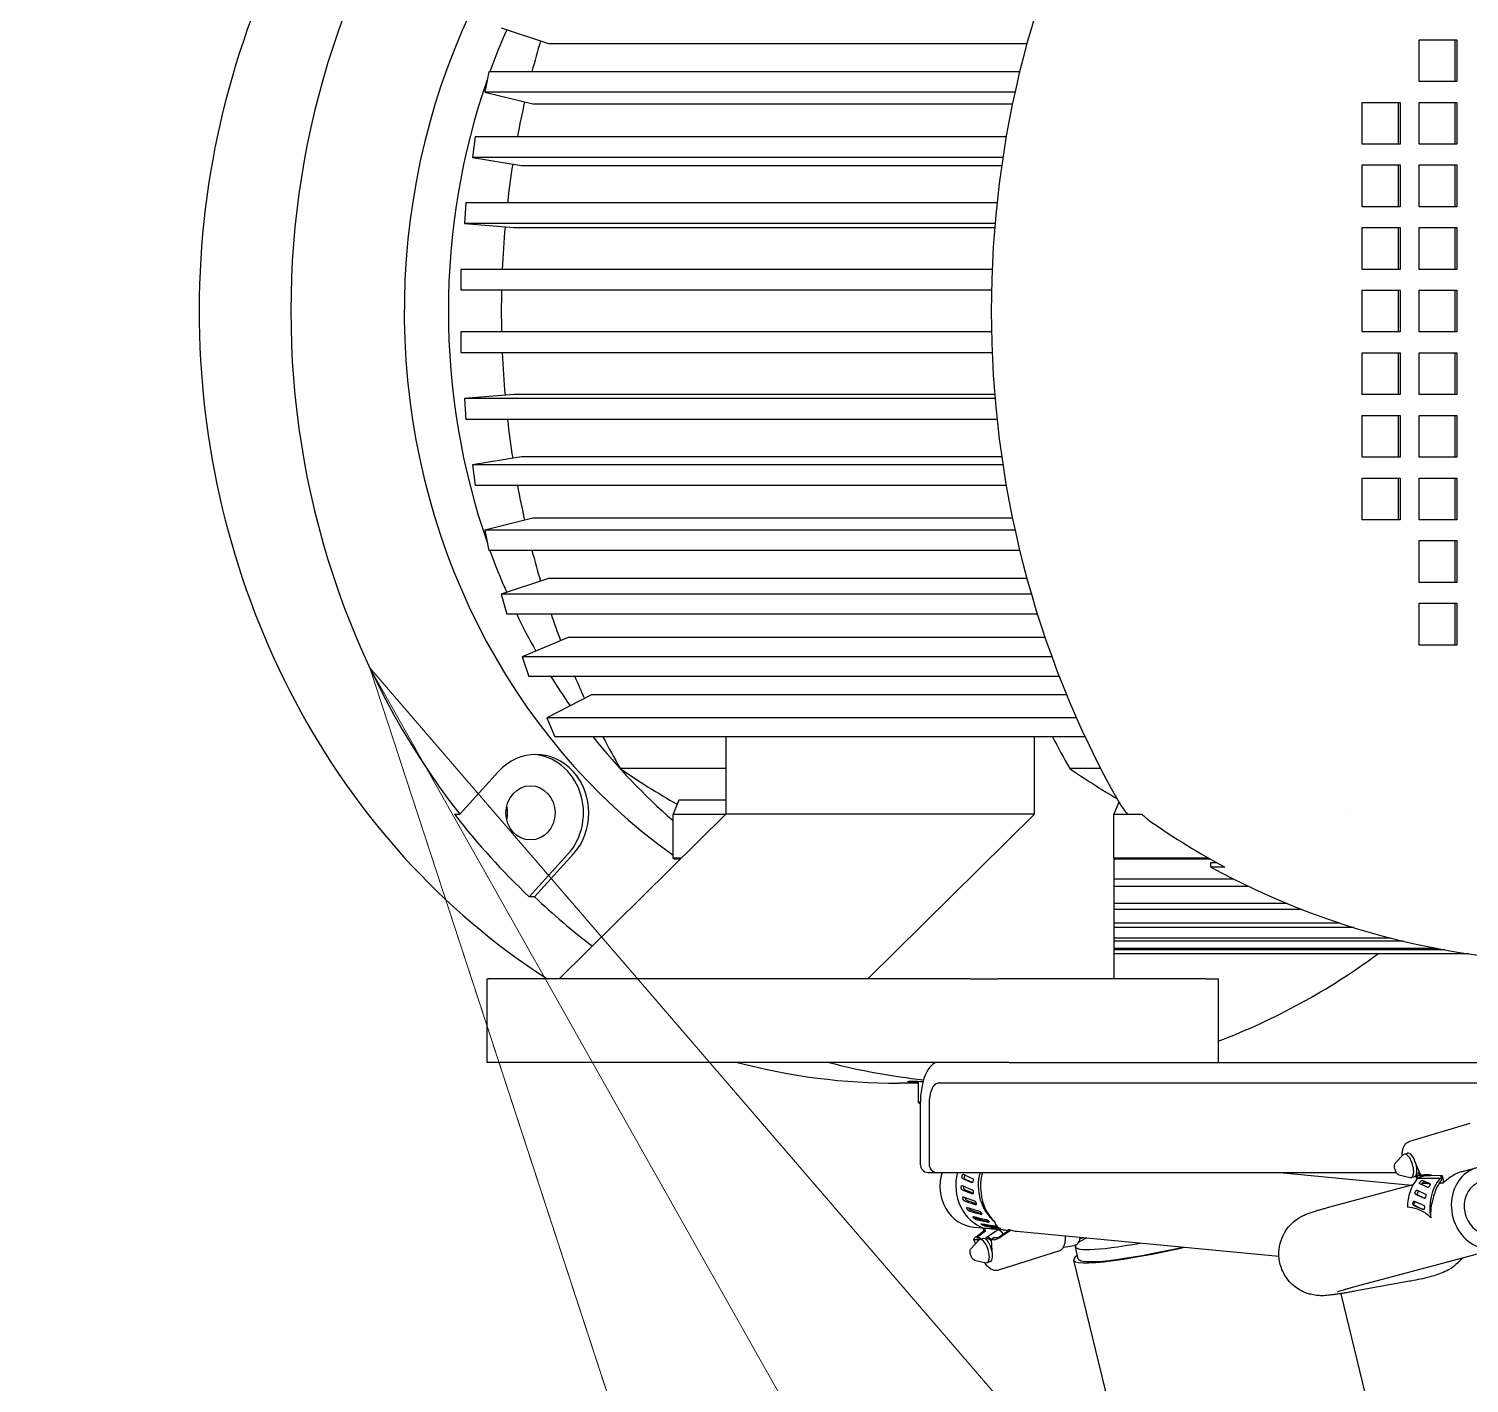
# Model space of a CAD drawing. Header units: millimetres. Extents: x -4172 to 126100, y -2 to 142133.
# Drawn here: x 100052.9 to 100398.2, y 43460.7 to 43785.2 of the extents above; entities that cross this region are included whole.
import ezdxf

# ---------------------------------------------------------------- set-up
doc = ezdxf.new("R2010")
doc.units = ezdxf.units.MM
doc.header["$LTSCALE"] = 100
doc.layers.add('Symbol', color=7, linetype='Continuous', lineweight=18)
doc.layers.add('Visible', color=7, linetype='Continuous', lineweight=25)

# ---------------------------------------------------------------- blocks, each defined once
blk = doc.blocks.new('Balloon25')
at = {"layer": 'Symbol'}
for p, q in [((1002.5753, 434.1438), (1001.3469, 436.3212)), ((1003.0108, 434.3895), (1001.3469, 436.3212)), ((1001.3469, 436.3212), (1002.1398, 433.8982))]:
    blk.add_line(p, q, dxfattribs=at)
at = {"layer": 'Symbol', "flags": 128}
blk.add_lwpolyline([(1003.0108, 434.3895), (1001.3469, 436.3212), (1002.1398, 433.8982), (1003.0108, 434.3895)], dxfattribs=at)
at = {"layer": 'Symbol'}
blk.add_solid([(1003.0108, 434.3895), (1001.3469, 436.3212), (1002.1398, 433.8982), (1003.0108, 434.3895)], dxfattribs=at)

msp = doc.modelspace()

# ---------------------------------------------------------------- linework, layer by layer
at = {"layer": 'Visible'}
for p, q in [((100166.17, 43785.41), (100177.51, 43781.67)), ((100177.51, 43781.67), (100292.16, 43781.67)), ((100386.13, 43772.58), (100386.13, 43782.58)), ((100386.13, 43782.58), (100395.2, 43782.58)), ((100394.77, 43772.58), (100394.77, 43782.58)), ((100395.2, 43782.58), (100395.2, 43772.58)), ((100163.18, 43774.92), (100162.2, 43770.04)), ((100290.42, 43774.92), (100163.18, 43774.92)), ((100395.2, 43772.58), (100386.13, 43772.58)), ((100289.29, 43770.04), (100162.2, 43770.04)), ((100162.2, 43770.04), (100173.76, 43767.21)), ((100173.76, 43767.21), (100288.68, 43767.21)), ((100372.54, 43757.58), (100372.54, 43767.58)), ((100372.54, 43767.58), (100381.6, 43767.58)), ((100381.18, 43757.58), (100381.18, 43767.58)), ((100381.6, 43767.58), (100381.6, 43757.58)), ((100386.13, 43767.58), (100395.2, 43767.58)), ((100386.13, 43757.58), (100386.13, 43767.58)), ((100394.77, 43757.58), (100394.77, 43767.58)), ((100395.2, 43767.58), (100395.2, 43757.58)), ((100159.92, 43759.33), (100159.26, 43754.39)), ((100287.18, 43759.33), (100159.92, 43759.33)), ((100381.6, 43757.58), (100372.54, 43757.58)), ((100395.2, 43757.58), (100386.13, 43757.58)), ((100286.37, 43754.39), (100159.26, 43754.39)), ((100159.26, 43754.39), (100170.97, 43752.49)), ((100170.97, 43752.49), (100286.09, 43752.49)), ((100372.54, 43742.58), (100372.54, 43752.58)), ((100372.54, 43752.58), (100381.6, 43752.58)), ((100381.18, 43742.58), (100381.18, 43752.58)), ((100381.6, 43752.58), (100381.6, 43742.58)), ((100386.13, 43752.58), (100395.2, 43752.58)), ((100386.13, 43742.58), (100386.13, 43752.58)), ((100394.77, 43742.58), (100394.77, 43752.58)), ((100395.2, 43752.58), (100395.2, 43742.58)), ((100157.69, 43743.52), (100157.36, 43738.54)), ((100284.97, 43743.52), (100157.69, 43743.52)), ((100381.6, 43742.58), (100372.54, 43742.58)), ((100395.2, 43742.58), (100386.13, 43742.58)), ((100284.49, 43738.54), (100157.36, 43738.54)), ((100157.36, 43738.54), (100169.16, 43737.59)), ((100169.16, 43737.59), (100284.41, 43737.59)), ((100372.54, 43727.58), (100372.54, 43737.58)), ((100372.54, 43737.58), (100381.6, 43737.58)), ((100381.18, 43727.58), (100381.18, 43737.58)), ((100381.6, 43737.58), (100381.6, 43727.58)), ((100386.13, 43737.58), (100395.2, 43737.58)), ((100386.13, 43727.58), (100386.13, 43737.58)), ((100394.77, 43727.58), (100394.77, 43737.58)), ((100395.2, 43737.58), (100395.2, 43727.58)), ((100156.5, 43727.58), (100156.5, 43722.58)), ((100283.79, 43727.58), (100156.5, 43727.58)), ((100381.6, 43727.58), (100372.54, 43727.58)), ((100395.2, 43727.58), (100386.13, 43727.58)), ((100283.64, 43722.58), (100156.5, 43722.58)), ((100372.54, 43712.58), (100372.54, 43722.58)), ((100372.54, 43722.58), (100381.6, 43722.58)), ((100381.18, 43712.58), (100381.18, 43722.58)), ((100381.6, 43722.58), (100381.6, 43712.58)), ((100386.13, 43722.58), (100395.2, 43722.58)), ((100386.13, 43712.58), (100386.13, 43722.58)), ((100394.77, 43712.58), (100394.77, 43722.58)), ((100395.2, 43722.58), (100395.2, 43712.58)), ((100283.64, 43712.58), (100156.5, 43712.58)), ((100156.5, 43712.58), (100156.5, 43707.58)), ((100381.6, 43712.58), (100372.54, 43712.58)), ((100395.2, 43712.58), (100386.13, 43712.58)), ((100283.79, 43707.58), (100156.5, 43707.58)), ((100372.54, 43697.58), (100372.54, 43707.58)), ((100372.54, 43707.58), (100381.6, 43707.58)), ((100381.18, 43697.58), (100381.18, 43707.58)), ((100381.6, 43707.58), (100381.6, 43697.58)), ((100386.13, 43707.58), (100395.2, 43707.58)), ((100386.13, 43697.58), (100386.13, 43707.58)), ((100394.77, 43697.58), (100394.77, 43707.58)), ((100395.2, 43707.58), (100395.2, 43697.58)), ((100169.16, 43697.57), (100157.36, 43696.62)), ((100157.36, 43696.62), (100157.69, 43691.63)), ((100284.49, 43696.62), (100157.36, 43696.62)), ((100284.41, 43697.57), (100169.16, 43697.57)), ((100381.6, 43697.58), (100372.54, 43697.58)), ((100395.2, 43697.58), (100386.13, 43697.58)), ((100284.97, 43691.63), (100157.69, 43691.63)), ((100372.54, 43682.58), (100372.54, 43692.58)), ((100372.54, 43692.58), (100381.6, 43692.58)), ((100381.18, 43682.58), (100381.18, 43692.58)), ((100381.6, 43692.58), (100381.6, 43682.58)), ((100386.13, 43692.58), (100395.2, 43692.58)), ((100386.13, 43682.58), (100386.13, 43692.58)), ((100394.77, 43682.58), (100394.77, 43692.58)), ((100395.2, 43692.58), (100395.2, 43682.58)), ((100170.97, 43682.67), (100159.26, 43680.77)), ((100286.09, 43682.67), (100170.97, 43682.67)), ((100159.26, 43680.77), (100159.92, 43675.83)), ((100286.37, 43680.77), (100159.26, 43680.77)), ((100381.6, 43682.58), (100372.54, 43682.58)), ((100395.2, 43682.58), (100386.13, 43682.58)), ((100287.18, 43675.83), (100159.92, 43675.83)), ((100372.54, 43667.58), (100372.54, 43677.58)), ((100372.54, 43677.58), (100381.6, 43677.58)), ((100381.18, 43667.58), (100381.18, 43677.58)), ((100381.6, 43677.58), (100381.6, 43667.58)), ((100386.13, 43677.58), (100395.2, 43677.58)), ((100386.13, 43667.58), (100386.13, 43677.58)), ((100394.77, 43667.58), (100394.77, 43677.58)), ((100395.2, 43677.58), (100395.2, 43667.58)), ((100173.76, 43667.95), (100162.2, 43665.12)), ((100288.68, 43667.95), (100173.76, 43667.95)), ((100381.6, 43667.58), (100372.54, 43667.58)), ((100395.2, 43667.58), (100386.13, 43667.58)), ((100289.29, 43665.12), (100162.2, 43665.12)), ((100162.2, 43665.12), (100163.18, 43660.24)), ((100386.13, 43662.58), (100395.2, 43662.58)), ((100386.13, 43652.58), (100386.13, 43662.58)), ((100394.77, 43652.58), (100394.77, 43662.58)), ((100395.2, 43662.58), (100395.2, 43652.58)), ((100290.42, 43660.24), (100163.18, 43660.24)), ((100177.51, 43653.49), (100166.17, 43649.74)), ((100292.16, 43653.49), (100177.51, 43653.49)), ((100395.2, 43652.58), (100386.13, 43652.58)), ((100293.22, 43649.74), (100166.17, 43649.74)), ((100166.17, 43649.74), (100167.47, 43644.95)), ((100294.67, 43644.95), (100167.47, 43644.95)), ((100386.13, 43647.58), (100395.2, 43647.58)), ((100386.13, 43637.58), (100386.13, 43647.58)), ((100394.77, 43637.58), (100394.77, 43647.58)), ((100395.2, 43647.58), (100395.2, 43637.58)), ((100182.2, 43639.37), (100171.14, 43634.73)), ((100296.5, 43639.37), (100182.2, 43639.37)), ((100298.14, 43634.73), (100171.14, 43634.73)), ((100171.14, 43634.73), (100172.75, 43630.05)), ((100395.2, 43637.58), (100386.13, 43637.58)), ((100299.9, 43630.05), (100172.75, 43630.05)), ((100187.81, 43625.67), (100177.08, 43620.15)), ((100301.66, 43625.67), (100187.81, 43625.67)), ((100304.02, 43620.15), (100177.08, 43620.15)), ((100177.08, 43620.15), (100179, 43615.61)), ((100306.08, 43615.61), (100179, 43615.61)), ((100219.98, 43615.61), (100219.98, 43597.08)), ((100293.94, 43597.08), (100293.94, 43615.61)), ((100156.2, 43597.04), (100165.48, 43607.27)), ((100219.98, 43608), (100194.64, 43608)), ((100309.83, 43608), (100302.41, 43608)), ((100208.73, 43600.4), (100207.33, 43597.08)), ((100219.98, 43600.4), (100208.73, 43600.4)), ((100314.19, 43599.93), (100312.99, 43597.08)), ((100154.93, 43597.04), (100156.2, 43597.04)), ((100219.98, 43597.08), (100180.04, 43557.58)), ((100207.33, 43597.08), (100219.98, 43597.08)), ((100207.33, 43586.51), (100207.33, 43597.08)), ((100293.94, 43597.08), (100219.98, 43597.08)), ((100254, 43557.58), (100293.94, 43597.08)), ((100312.99, 43586.51), (100312.99, 43597.08)), ((100312.99, 43597.08), (100316.29, 43597.08)), ((100316.29, 43597.08), (100319.67, 43597.08)), ((100172.88, 43577.24), (100182.15, 43587.47)), ((100183.42, 43587.47), (100174.15, 43577.24)), ((100209.29, 43586.51), (100207.33, 43586.51)), ((100207.33, 43586.51), (100207.77, 43586.29)), ((100209.06, 43586.29), (100207.77, 43586.29)), ((100335.75, 43586.51), (100312.99, 43586.51)), ((100312.99, 43586.51), (100312.99, 43557.58)), ((100336.14, 43586.29), (100312.99, 43586.29)), ((100336.23, 43584.36), (100336.23, 43585.47)), ((100336.23, 43585.47), (100337.58, 43585.47)), ((100339.61, 43584.36), (100336.23, 43584.36)), ((100341.69, 43581.51), (100312.99, 43581.51)), ((100345.32, 43579.73), (100312.99, 43579.73)), ((100174.15, 43577.24), (100172.88, 43577.24)), ((100354.43, 43575.68), (100312.99, 43575.68)), ((100358, 43574.25), (100312.99, 43574.25)), ((100367.14, 43570.95), (100312.99, 43570.95)), ((100370.51, 43569.87), (100312.99, 43569.87)), ((100379.41, 43567.35), (100312.99, 43567.35)), ((100382.34, 43566.62), (100312.99, 43566.62)), ((100390.38, 43564.89), (100312.99, 43564.89)), ((100392.32, 43564.52), (100312.99, 43564.52)), ((100398.03, 43563.58), (100312.99, 43563.58)), ((100162.67, 43557.58), (100163.14, 43557.58)), ((100162.67, 43557.58), (100162.67, 43537.58)), ((100180.04, 43557.58), (100163.14, 43557.58)), ((100254, 43557.58), (100180.04, 43557.58)), ((100278.51, 43557.58), (100254, 43557.58)), ((100278.51, 43557.58), (100285.15, 43557.58)), ((100335.08, 43557.58), (100285.15, 43557.58)), ((100335.08, 43557.58), (100337.97, 43557.58)), ((100337.97, 43557.58), (100337.97, 43537.58)), ((100163.14, 43537.58), (100162.67, 43537.58)), ((100278.51, 43537.58), (100163.14, 43537.58)), ((100285.15, 43537.58), (100278.51, 43537.58)), ((100287.87, 43537.58), (100285.15, 43537.58)), ((100287.87, 43537.58), (100290.41, 43537.58)), ((100290.41, 43537.58), (100293.07, 43537.58)), ((100293.07, 43537.58), (100408.17, 43537.58)), ((100266.07, 43532.58), (100261.42, 43532.58)), ((100266.07, 43533.06), (100266.07, 43528.08)), ((100290.41, 43532.58), (100270.82, 43532.58)), ((100293.07, 43532.58), (100290.41, 43532.58)), ((100408.17, 43532.58), (100293.07, 43532.58)), ((100266.6, 43528.08), (100266.07, 43528.08)), ((100266.59, 43527.58), (100266.07, 43528.08)), ((100266.59, 43527.58), (100266.59, 43527.58)), ((100266.59, 43527.58), (100266.59, 43513.23)), ((100268.71, 43527.58), (100268.71, 43513.23)), ((100398.28, 43522.98), (100383.84, 43518.64)), ((100380.45, 43513.42), (100382.35, 43515.46)), ((100382.59, 43515.62), (100383.37, 43515.85)), ((100268.41, 43511.23), (100270.52, 43511.23)), ((100270.52, 43511.23), (100380.66, 43511.23)), ((100352.73, 43511.23), (100384.41, 43508.21)), ((100381.27, 43510.68), (100383.98, 43510.02)), ((100384.27, 43510.02), (100385.05, 43510.26)), ((100385.39, 43510.26), (100385.37, 43510.52)), ((100385.61, 43510.53), (100385.38, 43510.54)), ((100385.38, 43510.53), (100385.62, 43510.53)), ((100385.4, 43513.21), (100386.5, 43510.63)), ((100385.5, 43510.79), (100385.82, 43510.89)), ((100385.78, 43509.96), (100385.74, 43510.5)), ((100385.78, 43510.5), (100388.77, 43510.48)), ((100387.79, 43510.49), (100385.8, 43509.89)), ((100386.5, 43510.63), (100387.31, 43510.61)), ((100386.5, 43510.63), (100387.25, 43510.63)), ((100387.31, 43510.61), (100388.06, 43510.61)), ((100388.73, 43510.6), (100391.26, 43510.53)), ((100388.97, 43510.5), (100389.22, 43510.58)), ((100389.1, 43510.6), (100391.63, 43510.53)), ((100391.26, 43510.53), (100391.51, 43509.96)), ((100391.26, 43510.53), (100391.63, 43510.53)), ((100391.63, 43510.53), (100391.75, 43510.26)), ((100396.5, 43511.44), (100400.12, 43512.4)), ((100364.73, 43502.95), (100384.74, 43508.3)), ((100385.8, 43509.89), (100391.17, 43509.89)), ((100388.34, 43508.57), (100386.84, 43508.57)), ((100388.06, 43508.57), (100387.67, 43508.57)), ((100387.8, 43508.7), (100388.06, 43508.57)), ((100391.01, 43508.57), (100390.93, 43508.57)), ((100391.17, 43509.89), (100391.49, 43509.99)), ((100391.48, 43509.35), (100391.52, 43509.36)), ((100279.42, 43498.12), (100281.59, 43497.92)), ((100279.96, 43495.82), (100281.85, 43497.26)), ((100280.33, 43495.82), (100282.22, 43497.26)), ((100281.85, 43497.26), (100281.73, 43497.53)), ((100282.22, 43497.26), (100281.85, 43497.26)), ((100282.22, 43497.26), (100281.98, 43497.79)), ((100285.8, 43497.79), (100281.98, 43497.79)), ((100282.36, 43495.64), (100284.82, 43497.34)), ((100284.02, 43497.69), (100285.4, 43497.55)), ((100284.99, 43497.43), (100285.55, 43497.6)), ((100287.74, 43497.26), (100285.59, 43495.82)), ((100288.11, 43497.26), (100285.96, 43495.82)), ((100287.6, 43497.34), (100287.74, 43497.33)), ((100287.72, 43497.55), (100287.74, 43497.26)), ((100288.11, 43497.26), (100287.74, 43497.26)), ((100288.09, 43497.51), (100288.11, 43497.26)), ((100289.76, 43497.14), (100352.56, 43491.15)), ((100278.73, 43492.94), (100280.6, 43495.02)), ((100279.86, 43494.2), (100279.44, 43495.17)), ((100280.35, 43495.11), (100279.59, 43495.11)), ((100280.95, 43495.57), (100280.2, 43495.57)), ((100280.35, 43495.11), (100280.95, 43495.57)), ((100280.46, 43494.86), (100280.35, 43495.11)), ((100280.84, 43495.18), (100281.61, 43495.42)), ((100280.95, 43495.57), (100281.09, 43495.26)), ((100282.29, 43495.24), (100282.61, 43495.34)), ((100284.24, 43495.57), (100283.55, 43495.11)), ((100284.3, 43495.11), (100283.55, 43495.11)), ((100283.55, 43495.11), (100283.75, 43492.54)), ((100284.99, 43495.57), (100284.24, 43495.57)), ((100300.92, 43493.36), (100303.57, 43493.75)), ((100304.47, 43490.5), (100303.76, 43493.4)), ((100304.79, 43495.3), (100305.77, 43495.61)), ((100305.31, 43495.66), (100304.82, 43495.5)), ((100369.89, 43483.63), (100405.28, 43493.08)), ((100279.59, 43490.22), (100282.31, 43489.6)), ((100282.6, 43489.61), (100283.37, 43489.85)), ((100299.72, 43492.36), (100285.34, 43487.81)), ((100303.35, 43490.23), (100331.5, 43374.32)), ((100383.88, 43485.14), (100371.12, 43482.83)), ((100367.36, 43482.18), (100390.1, 43388.55))]:
    msp.add_line(p, q, dxfattribs=at)
for centre, major_axis, ratio, start_param, end_param in [((100360.97, 43717.58), (532.27, 0), 0.906502, 1.698412, 4.716541), ((100372.63, 43717.58), (531.28, 0), 0.906308, 1.669607, 7.667492), ((100372.63, 43717.58), (525.76, 0), 0.906308, 1.622486, 7.735357), ((100261.42, 43717.58), (0, -185), 0.906308, 3.696399, 5.75727), ((100283.39, 43717.58), (0, -155), 0.906308, 3.740833, 5.711018), ((100283.39, 43717.58), (0, 185), 0.906308, 0.861146, 2.280446), ((100484.63, 43717.58), (0, -221.82), 0.906308, 4.152864, 5.271914), ((100293.96, 43717.58), (0, 155), 0.906308, 1.120872, 1.191848), ((100353.61, 43717.58), (0, 206.82), 0.906308, 1.252496, 1.289867), ((100293.96, 43717.58), (0, 155), 0.906308, 1.20369, 1.937903), ((100353.61, 43717.58), (0, 206.82), 0.906308, 1.326012, 1.367517), ((100353.61, 43717.58), (0, 206.82), 0.906308, 1.39954, 1.445017), ((100353.61, 43717.58), (0, 206.82), 0.906308, 1.473077, 1.522427), ((100353.61, 43717.58), (0, 206.82), 0.906308, 1.546619, 1.594974), ((100353.61, 43717.58), (0, 206.82), 0.906308, 1.619166, 1.668515), ((100353.61, 43717.58), (0, 206.82), 0.906308, 1.696576, 1.742052), ((100353.61, 43717.58), (0, 206.82), 0.906308, 1.774075, 1.815581), ((100293.96, 43717.58), (0, 155), 0.906308, 1.949744, 2.02072), ((100353.61, 43717.58), (0, 206.82), 0.906308, 1.851726, 1.889096), ((100293.96, 43717.58), (0, 155), 0.906308, 2.058448, 2.124182), ((100353.61, 43717.58), (0, 206.82), 0.906308, 1.929595, 1.962595), ((100293.96, 43717.58), (0, 155), 0.906308, 2.170848, 2.22698), ((100353.61, 43717.58), (0, 206.82), 0.906308, 2.007765, 2.036072), ((100293.96, 43717.58), (0, 155), 0.906308, 2.288734, 2.477092), ((100353.61, 43717.58), (0, 206.82), 0.906308, 2.086334, 2.12921), ((100461.38, 43717.58), (0, -206.82), 0.906308, 5.227927, 5.270802), ((100174.45, 43597.37), (0, 14), 0.906308, 3.926991, 7.068583), ((100173.18, 43597.37), (0, 14), 0.906308, 3.926991, 6.233203), ((100293.96, 43783.4), (0, 206.82), 0.906308, 2.583179, 2.667117), ((100401.73, 43783.4), (0, -206.82), 0.906308, 5.724772, 5.794326), ((100325, 43607.27), (0, -14), 0.906308, 5.271914, 5.52715), ((100282.13, 43717.58), (0, 185), 0.906308, 2.280446, 2.431943), ((100161.77, 43597.37), (0, 6.5), 0.906308, 4.460669, 4.964109), ((100328.38, 43607.27), (0, -14), 0.906308, 5.52715, 5.723661), ((100450.33, 43783.4), (0, 206.82), 0.906308, 2.696505, 2.69651), ((100428.35, 43783.4), (0, -221.82), 0.906308, 5.723661, 5.826015), ((100283.39, 43717.58), (0, -155), 0.906308, 5.722781, 5.724457), ((100424.97, 43783.4), (0, -221.82), 0.906308, 5.826015, 6.283185), ((100283.39, 43717.58), (0, 185), 0.906308, 2.431943, 2.536317), ((100283.39, 43717.58), (0, -185), 0.906308, 0.331521, 0.587313), ((100261.42, 43717.58), (0, -185), 0.906308, 6.050163, 6.283185), ((100283.39, 43717.58), (0, -185), 0.906308, 6.050163, 6.187603), ((100270.82, 43527.58), (0, 10), 0.422618, 0, 1.570796), ((100270.82, 43527.58), (0, 5), 0.422618, 0, 1.570796), ((100383.43, 43512.82), (-0.84, 2.8), 0.40781, 2.906402, 6.518376), ((100384.21, 43513.05), (-0.84, 2.8), 0.40781, 3.141593, 6.283185), ((100402.7, 43502.74), (2.58, -9.66), 0.87513, 1.990513, 6.974828), ((100261.42, 43717.58), (0, -461), 0.906308, 6.222547, 7.393159), ((100268.41, 43513.23), (0, -2), 0.906308, 4.712389, 6.283185), ((100270.52, 43513.23), (0, -2), 0.906308, 4.712389, 6.283185), ((100280.37, 43508.08), (-0.95, -9.95), 0.906286, 4.47782, 6.283185), ((100284.87, 43508.08), (0, -10.77), 0.906308, 4.415559, 5.982757), ((100288.76, 43508.08), (25.52, -10.57), 0.081415, 4.26537, 4.359847), ((100290.24, 43508.08), (0, 10.77), 0.906308, 1.273967, 2.507536), ((100290.24, 43508.08), (0, 10.16), 0.906308, 1.255562, 1.74598), ((100253.81, 43717.58), (0, -476.5), 0.906308, 0.1244, 1.126059), ((100386, 43509.79), (-0.36, 1.22), 0.40781, 1.060234, 1.652623), ((100385.09, 43513.32), (0.84, -2.8), 0.40781, 5.883223, 6.744991), ((100385.09, 43513.32), (0.73, -2.43), 0.40781, 0, 0.491485), ((100388.52, 43510.6), (1.39, -0.03), 0.010268, 1.14179, 2.712586), ((100388.52, 43510.6), (0.502, -0.011), 0.010268, 1.14179, 2.712586), ((100387.87, 43514.15), (1.09, -3.65), 0.40781, 6.157799, 6.403254), ((100391.37, 43509.79), (0.36, -1.22), 0.40781, 0.327649, 1.837853), ((100286.35, 43508.08), (27.82, -9.93), 0.149741, 4.408803, 4.50328), ((100288.76, 43508.08), (27.82, -9.93), 0.149741, 4.315829, 4.410306), ((100286.35, 43508.08), (25.52, -10.57), 0.081415, 4.358344, 4.452821), ((100286.35, 43508.08), (-26.25, 9.37), 0.149741, 1.267166, 1.35265), ((100286.35, 43508.08), (-24.08, 9.97), 0.081415, 1.216706, 1.300011), ((100393.1, 43502.74), (0, -10.77), 0.906308, 3.986846, 4.697974), ((100397, 43502.74), (-24.08, 10.74), 0.032086, 1.095113, 1.18959), ((100386, 43509.79), (-0.131, 0.438), 0.40781, 1.060234, 1.259614), ((100394.58, 43502.74), (21.6, -10.67), 0.068662, 1.902592, 1.997069), ((100397, 43502.74), (-21.6, 10.67), 0.068662, 5.137159, 5.231636), ((100397, 43502.74), (-20.38, 10.06), 0.068662, 5.159596, 5.237277), ((100387.94, 43507.99), (0.194, -0.724), 0.277471, 2.888505, 3.720433), ((100397, 43502.74), (19.06, -9.41), 0.068662, 2.092409, 2.102618), ((100398.47, 43502.74), (0, 10.77), 0.906308, 0.845254, 1.793413), ((100398.47, 43502.74), (0, 10.16), 0.906308, 0.862913, 1.347918), ((100371.17, 43494.32), (-46.61, -12.1), 0.207538, 4.198991, 4.219492), ((100391.37, 43509.79), (0.131, -0.438), 0.40781, 6.161432, 8.121038), ((100402.7, 43502.74), (1.68, -6.28), 0.87513, 2.536484, 6.428858), ((100288.76, 43508.08), (29.91, -8.9), 0.202994, 4.367714, 4.462191), ((100286.35, 43508.08), (29.91, -8.9), 0.202994, 4.460688, 4.555165), ((100287.87, 43507.36), (33.5, -11.29), 0.17181, 4.460292, 4.53389), ((100290.2, 43507.14), (0, -10.01), 0.90558, 4.796094, 5.596727), ((100394.58, 43502.74), (-26.47, 10.36), 0.111065, 1.236891, 1.331367), ((100397.41, 43501.33), (17.33, -5.49), 0.137925, 3.956994, 4.131172), ((100397, 43502.74), (-26.47, 10.36), 0.111065, 1.143917, 1.238393), ((100394.58, 43502.74), (-24.08, 10.74), 0.032086, 1.188087, 1.282564), ((100394.58, 43502.74), (22.72, -10.13), 0.032086, 4.329634, 4.409904), ((100397.98, 43501.48), (-0.33, -10.07), 0.900316, 4.386119, 4.852494), ((100288.76, 43508.08), (31.7, -7.5), 0.243721, 4.420044, 4.51452), ((100286.35, 43508.08), (31.7, -7.5), 0.243721, 4.513018, 4.607494), ((100287.62, 43507.39), (34.25, -9.93), 0.213455, 4.508517, 4.589132), ((100288.76, 43508.08), (33.14, -5.81), 0.273647, 4.472323, 4.5668), ((100286.35, 43508.08), (33.14, -5.81), 0.273647, 4.565297, 4.659774), ((100287.29, 43507.42), (34.37, -8.23), 0.248589, 4.561992, 4.649496), ((100288.76, 43508.08), (34.19, -3.87), 0.293913, 4.524356, 4.618833), ((100282.11, 43497.99), (-0.38, 1.21), 0.406239, 1.483901, 1.831746), ((100286.35, 43508.08), (34.19, -3.87), 0.293913, 4.61733, 4.711807), ((100286.92, 43507.45), (33.95, -6.28), 0.277061, 4.620435, 4.712858), ((100283.16, 43507.81), (6.58, -8.58), 0.829829, 5.545702, 5.625751), ((100286.14, 43493.79), (-1.15, 3.63), 0.406239, 5.402159, 6.40799), ((100470.21, 43489.99), (340.92, -28.99), 0.027395, 4.149872, 4.151171), ((100292.13, 43506.96), (5, 9.01), 0.796451, 3.271326, 3.476527), ((100280.54, 43495.82), (1.1, 0.66), 0.253721, 1.969555, 3.540352), ((100280.54, 43495.82), (0.395, 0.238), 0.253721, 1.969555, 3.540352), ((100281.72, 43492.39), (-0.88, 2.78), 0.406239, 2.907508, 6.51727), ((100282.49, 43492.64), (-0.88, 2.78), 0.406239, 3.141593, 6.283185), ((100283.38, 43492.92), (-0.88, 2.78), 0.406239, 5.487534, 6.685108), ((100283.38, 43492.92), (-0.77, 2.42), 0.406239, 5.466077, 6.283185), ((100285.38, 43495.82), (-1.21, -0.67), 0.216414, 0.37579, 1.946586), ((100285.38, 43495.82), (-0.437, -0.24), 0.216414, 0.37579, 1.946586), ((100332.65, 43497.35), (-29.3, -7.11), 0.109382, 6.006102, 7.733747), ((100331.95, 43500.25), (-28.18, -6.84), 0.109382, 6.157113, 7.36606), ((100331.95, 43500.25), (-28.18, -6.84), 0.109382, 5.812434, 6.033666), ((100332.65, 43497.35), (-28.18, -6.84), 0.109382, 0, 1.432477)]:
    msp.add_ellipse(centre, major_axis=major_axis, ratio=ratio, start_param=start_param, end_param=end_param, dxfattribs=at)
msp.add_ellipse((100173.18, 43597.37), major_axis=(0, 6.5), ratio=0.906308, dxfattribs=at)
for points, knots in [([(100266.07, 43532.7), (100265.35, 43532.74), (100264.77, 43532.78), (100263.79, 43532.89), (100263.49, 43532.95), (100263.65, 43533.05), (100264.1, 43533.07), (100265.41, 43533.07), (100266.25, 43533.05), (100267.28, 43533.02)], [10.838303, 10.838303, 10.838303, 10.838303, 11.191863, 11.191863, 11.700584, 11.700584, 12.209305, 12.209305, 12.631076, 12.631076, 12.631076, 12.631076]), ([(100382.11, 43515.2), (100382.1, 43515.39), (100382.1, 43515.58), (100382.13, 43516.06), (100382.16, 43516.35), (100382.28, 43516.89), (100382.37, 43517.16), (100382.61, 43517.67), (100382.77, 43517.92), (100383.21, 43518.36), (100383.5, 43518.54), (100383.82, 43518.64), (100383.83, 43518.64), (100383.84, 43518.64)], [0.4670763, 0.4670763, 0.4670763, 0.4670763, 0.6008563, 0.6008563, 0.812903, 0.812903, 1.0249498, 1.0249498, 1.2369965, 1.2369965, 1.4439195, 1.4439195, 1.4490432, 1.4490432, 1.4490432, 1.4490432]), ([(100276.69, 43509.79), (100276.68, 43509.8), (100276.67, 43509.81), (100276.63, 43509.85), (100276.61, 43509.89), (100276.59, 43509.98), (100276.58, 43510.03), (100276.58, 43510.16), (100276.59, 43510.22), (100276.61, 43510.35), (100276.63, 43510.41), (100276.68, 43510.54), (100276.71, 43510.59), (100276.76, 43510.68), (100276.8, 43510.72), (100276.86, 43510.77), (100276.89, 43510.78), (100276.93, 43510.78), (100276.94, 43510.78), (100276.96, 43510.77)], [-0.297539, -0.297539, -0.297539, -0.297539, -0.2872549, -0.2872549, -0.2681189, -0.2681189, -0.2489743, -0.2489743, -0.2298297, -0.2298297, -0.210663, -0.210663, -0.1914964, -0.1914964, -0.1723459, -0.1723459, -0.1531954, -0.1531954, -0.1443422, -0.1443422, -0.1443422, -0.1443422]), ([(100277.33, 43510.6), (100277.31, 43510.58), (100277.3, 43510.56), (100277.25, 43510.5), (100277.22, 43510.44), (100277.18, 43510.32), (100277.16, 43510.25), (100277.13, 43510.13), (100277.13, 43510.06), (100277.13, 43509.94), (100277.13, 43509.88), (100277.16, 43509.79), (100277.18, 43509.75), (100277.21, 43509.71), (100277.22, 43509.7), (100277.24, 43509.7)], [-0.1247631, -0.1247631, -0.1247631, -0.1247631, -0.1149044, -0.1149044, -0.0957339, -0.0957339, -0.0765634, -0.0765634, -0.0574177, -0.0574177, -0.038272, -0.038272, -0.019136, -0.019136, -0.0088519, -0.0088519, -0.0088519, -0.0088519]), ([(100381.27, 43510.68), (100381.19, 43510.7), (100381.11, 43510.74), (100380.95, 43510.86), (100380.86, 43510.95), (100380.69, 43511.16), (100380.62, 43511.29), (100380.48, 43511.57), (100380.43, 43511.71), (100380.33, 43512.01), (100380.3, 43512.16), (100380.25, 43512.46), (100380.24, 43512.6), (100380.24, 43512.88), (100380.26, 43513.01), (100380.33, 43513.24), (100380.37, 43513.34), (100380.45, 43513.42)], [4.825826, 4.825826, 4.825826, 4.825826, 5.065174, 5.065174, 5.416446, 5.416446, 5.783778, 5.783778, 6.131337, 6.131337, 6.473139, 6.473139, 6.818765, 6.818765, 7.180117, 7.180117, 7.497038, 7.497038, 7.497038, 7.497038]), ([(100396.5, 43511.44), (100396.42, 43511.42), (100396.33, 43511.39), (100395.78, 43511.23), (100395.28, 43511.03), (100394.32, 43510.53), (100393.85, 43510.23), (100393.15, 43509.7), (100392.81, 43509.43), (100392.39, 43509.09), (100392.24, 43508.96), (100392.03, 43508.8), (100391.95, 43508.74), (100391.87, 43508.69)], [0.523086, 0.523086, 0.523086, 0.523086, 0.5506158, 0.5506158, 0.7131009, 0.7131009, 0.8755861, 0.8755861, 0.9870371, 0.9870371, 1.0368076, 1.0368076, 1.0675408, 1.0675408, 1.0675408, 1.0675408]), ([(100276.61, 43507.07), (100276.6, 43507.08), (100276.58, 43507.09), (100276.54, 43507.13), (100276.51, 43507.17), (100276.46, 43507.26), (100276.44, 43507.31), (100276.41, 43507.44), (100276.41, 43507.51), (100276.4, 43507.63), (100276.4, 43507.7), (100276.42, 43507.83), (100276.44, 43507.89), (100276.47, 43507.98), (100276.5, 43508.01), (100276.55, 43508.07), (100276.58, 43508.08), (100276.62, 43508.08), (100276.63, 43508.08), (100276.65, 43508.07)], [-0.297539, -0.297539, -0.297539, -0.297539, -0.2872549, -0.2872549, -0.2681189, -0.2681189, -0.2489743, -0.2489743, -0.2298297, -0.2298297, -0.210663, -0.210663, -0.1914964, -0.1914964, -0.1723459, -0.1723459, -0.1531954, -0.1531954, -0.1443422, -0.1443422, -0.1443422, -0.1443422]), ([(100276.99, 43507.93), (100276.98, 43507.89), (100276.97, 43507.86), (100276.95, 43507.76), (100276.95, 43507.69), (100276.96, 43507.56), (100276.97, 43507.5), (100276.99, 43507.37), (100277.01, 43507.31), (100277.06, 43507.22), (100277.09, 43507.19), (100277.13, 43507.15), (100277.15, 43507.14), (100277.16, 43507.13)], [-0.10690476, -0.10690476, -0.10690476, -0.10690476, -0.09574649, -0.09574649, -0.07656344, -0.07656344, -0.05741773, -0.05741773, -0.03827201, -0.03827201, -0.019136, -0.019136, -0.00885188, -0.00885188, -0.00885188, -0.00885188]), ([(100279.14, 43509.78), (100279.16, 43509.77), (100279.17, 43509.76), (100279.21, 43509.72), (100279.23, 43509.68), (100279.25, 43509.59), (100279.26, 43509.54), (100279.27, 43509.41), (100279.27, 43509.35), (100279.25, 43509.22), (100279.24, 43509.15), (100279.21, 43509.03), (100279.19, 43508.97), (100279.14, 43508.88), (100279.12, 43508.84), (100279.06, 43508.79), (100279.03, 43508.77), (100279, 43508.77), (100278.99, 43508.77), (100278.98, 43508.78), (100278.97, 43508.78)], [-0.1443435, -0.1443435, -0.1443435, -0.1443435, -0.1340594, -0.1340594, -0.1149235, -0.1149235, -0.0957789, -0.0957789, -0.0766343, -0.0766343, -0.0574564, -0.0574564, -0.0382786, -0.0382786, -0.0191393, -0.0191393, 0, 0, 0, 0.0088535, 0.0088535, 0.0088535, 0.0088535]), ([(100279.07, 43507.06), (100279.08, 43507.05), (100279.1, 43507.04), (100279.14, 43507), (100279.17, 43506.96), (100279.22, 43506.87), (100279.24, 43506.81), (100279.27, 43506.69), (100279.29, 43506.62), (100279.3, 43506.5), (100279.31, 43506.43), (100279.3, 43506.3), (100279.3, 43506.25), (100279.27, 43506.16), (100279.26, 43506.12), (100279.21, 43506.07), (100279.18, 43506.06), (100279.16, 43506.06), (100279.14, 43506.06), (100279.13, 43506.06), (100279.12, 43506.06)], [-0.1443435, -0.1443435, -0.1443435, -0.1443435, -0.1340595, -0.1340595, -0.1149235, -0.1149235, -0.0957789, -0.0957789, -0.0766343, -0.0766343, -0.0574676, -0.0574676, -0.038301, -0.038301, -0.0191505, -0.0191505, 0, 0, 0, 0.0088533, 0.0088533, 0.0088533, 0.0088533]), ([(100385.27, 43506.04), (100385.26, 43506.04), (100385.24, 43506.05), (100385.21, 43506.09), (100385.2, 43506.13), (100385.19, 43506.22), (100385.19, 43506.27), (100385.21, 43506.39), (100385.22, 43506.45), (100385.26, 43506.57), (100385.29, 43506.63), (100385.35, 43506.75), (100385.39, 43506.8), (100385.46, 43506.89), (100385.5, 43506.92), (100385.57, 43506.97), (100385.6, 43506.98), (100385.63, 43506.98), (100385.64, 43506.98), (100385.65, 43506.98), (100385.66, 43506.98)], [-0.1443435, -0.1443435, -0.1443435, -0.1443435, -0.1340594, -0.1340594, -0.1149235, -0.1149235, -0.0957789, -0.0957789, -0.0766343, -0.0766343, -0.0574564, -0.0574564, -0.0382786, -0.0382786, -0.0191393, -0.0191393, 0, 0, 0, 0.0088535, 0.0088535, 0.0088535, 0.0088535]), ([(100386.09, 43506.78), (100386.08, 43506.77), (100386.07, 43506.77), (100386.02, 43506.74), (100385.99, 43506.7), (100385.92, 43506.62), (100385.88, 43506.56), (100385.82, 43506.45), (100385.79, 43506.38), (100385.75, 43506.27), (100385.73, 43506.2), (100385.72, 43506.08), (100385.72, 43506.03), (100385.73, 43505.94), (100385.74, 43505.91), (100385.77, 43505.87), (100385.78, 43505.86), (100385.8, 43505.85)], [0.0139402, 0.0139402, 0.0139402, 0.0139402, 0.0191398, 0.0191398, 0.0382795, 0.0382795, 0.0574626, 0.0574626, 0.0766456, 0.0766456, 0.0957913, 0.0957913, 0.1149371, 0.1149371, 0.1340731, 0.1340731, 0.1443572, 0.1443572, 0.1443572, 0.1443572]), ([(100386.32, 43508.51), (100386.3, 43508.51), (100386.29, 43508.52), (100386.27, 43508.55), (100386.27, 43508.59), (100386.27, 43508.66), (100386.29, 43508.71), (100386.33, 43508.81), (100386.36, 43508.87), (100386.42, 43508.97), (100386.46, 43509.03), (100386.55, 43509.13), (100386.6, 43509.18), (100386.69, 43509.25), (100386.73, 43509.28), (100386.82, 43509.32), (100386.85, 43509.33), (100386.88, 43509.33), (100386.89, 43509.33), (100386.9, 43509.33), (100386.91, 43509.32)], [-0.1443435, -0.1443435, -0.1443435, -0.1443435, -0.1340595, -0.1340595, -0.1149235, -0.1149235, -0.0957789, -0.0957789, -0.0766343, -0.0766343, -0.0574676, -0.0574676, -0.038301, -0.038301, -0.0191505, -0.0191505, 0, 0, 0, 0.0088533, 0.0088533, 0.0088533, 0.0088533]), ([(100387.38, 43509), (100387.37, 43509), (100387.36, 43509), (100387.35, 43509), (100387.32, 43509), (100387.28, 43508.99), (100387.2, 43508.95), (100387.16, 43508.92), (100387.07, 43508.85), (100387.02, 43508.8), (100386.93, 43508.7), (100386.89, 43508.65), (100386.82, 43508.54), (100386.79, 43508.49), (100386.76, 43508.39), (100386.74, 43508.35), (100386.74, 43508.31)], [-0.0088534, -0.0088534, -0.0088534, -0.0088534, 0, 0, 0, 0.0191523, 0.0191523, 0.0383047, 0.0383047, 0.0574752, 0.0574752, 0.0766456, 0.0766456, 0.0957913, 0.0957913, 0.1126695, 0.1126695, 0.1126695, 0.1126695]), ([(100387.67, 43508.57), (100387.7, 43508.59), (100387.73, 43508.61), (100387.79, 43508.64), (100387.83, 43508.65), (100387.86, 43508.65), (100387.87, 43508.65), (100387.88, 43508.65), (100387.89, 43508.64)], [0.27473984, 0.27473984, 0.27473984, 0.27473984, 0.28729913, 0.28729913, 0.30645389, 0.30645389, 0.30645389, 0.31530755, 0.31530755, 0.31530755, 0.31530755]), ([(100388.76, 43508.49), (100388.77, 43508.49), (100388.78, 43508.48), (100388.8, 43508.44), (100388.81, 43508.41), (100388.8, 43508.33), (100388.79, 43508.28), (100388.76, 43508.18), (100388.73, 43508.12), (100388.68, 43508.01), (100388.64, 43507.95), (100388.56, 43507.84), (100388.52, 43507.79), (100388.45, 43507.71), (100388.41, 43507.67), (100388.33, 43507.63), (100388.3, 43507.61), (100388.26, 43507.61), (100388.25, 43507.62), (100388.24, 43507.62)], [-0.297539, -0.297539, -0.297539, -0.297539, -0.2872549, -0.2872549, -0.2681189, -0.2681189, -0.2489743, -0.2489743, -0.2298297, -0.2298297, -0.2106519, -0.2106519, -0.191474, -0.191474, -0.1723347, -0.1723347, -0.1531954, -0.1531954, -0.1443419, -0.1443419, -0.1443419, -0.1443419]), ([(100277.15, 43504.41), (100277.13, 43504.42), (100277.12, 43504.43), (100277.06, 43504.47), (100277.03, 43504.5), (100276.96, 43504.59), (100276.93, 43504.64), (100276.87, 43504.76), (100276.85, 43504.83), (100276.81, 43504.95), (100276.8, 43505.02), (100276.79, 43505.14), (100276.79, 43505.19), (100276.81, 43505.28), (100276.83, 43505.32), (100276.87, 43505.37), (100276.89, 43505.38), (100276.93, 43505.38), (100276.94, 43505.38), (100276.96, 43505.37)], [-0.297539, -0.297539, -0.297539, -0.297539, -0.2872549, -0.2872549, -0.2681189, -0.2681189, -0.2489743, -0.2489743, -0.2298297, -0.2298297, -0.2106519, -0.2106519, -0.191474, -0.191474, -0.1723347, -0.1723347, -0.1531954, -0.1531954, -0.1443419, -0.1443419, -0.1443419, -0.1443419]), ([(100277.32, 43505.23), (100277.32, 43505.19), (100277.33, 43505.15), (100277.35, 43505.05), (100277.37, 43504.98), (100277.42, 43504.86), (100277.45, 43504.8), (100277.51, 43504.71), (100277.54, 43504.67), (100277.6, 43504.63), (100277.62, 43504.62), (100277.63, 43504.61)], [0.06432866, 0.06432866, 0.06432866, 0.06432866, 0.07680825, 0.07680825, 0.09602474, 0.09602474, 0.11524123, 0.11524123, 0.13437652, 0.13437652, 0.14646765, 0.14646765, 0.14646765, 0.14646765]), ([(100279.61, 43504.4), (100279.63, 43504.39), (100279.64, 43504.38), (100279.7, 43504.35), (100279.73, 43504.31), (100279.8, 43504.23), (100279.84, 43504.17), (100279.9, 43504.06), (100279.93, 43503.99), (100279.97, 43503.87), (100279.99, 43503.81), (100280.02, 43503.7), (100280.02, 43503.64), (100280.02, 43503.56), (100280.01, 43503.53), (100279.97, 43503.48), (100279.95, 43503.47), (100279.92, 43503.47), (100279.91, 43503.47), (100279.9, 43503.47), (100279.88, 43503.48)], [-0.1443435, -0.1443435, -0.1443435, -0.1443435, -0.1340595, -0.1340595, -0.1149235, -0.1149235, -0.0957789, -0.0957789, -0.0766343, -0.0766343, -0.0574676, -0.0574676, -0.038301, -0.038301, -0.0191505, -0.0191505, 0, 0, 0, 0.0088533, 0.0088533, 0.0088533, 0.0088533]), ([(100384.82, 43503.36), (100384.8, 43503.37), (100384.79, 43503.38), (100384.75, 43503.42), (100384.73, 43503.46), (100384.7, 43503.55), (100384.68, 43503.6), (100384.67, 43503.73), (100384.67, 43503.8), (100384.68, 43503.92), (100384.7, 43503.99), (100384.73, 43504.12), (100384.75, 43504.17), (100384.8, 43504.26), (100384.83, 43504.3), (100384.89, 43504.35), (100384.92, 43504.37), (100384.95, 43504.37), (100384.96, 43504.37), (100384.98, 43504.36), (100384.99, 43504.36)], [-0.1443435, -0.1443435, -0.1443435, -0.1443435, -0.1340595, -0.1340595, -0.1149235, -0.1149235, -0.0957789, -0.0957789, -0.0766343, -0.0766343, -0.0574676, -0.0574676, -0.038301, -0.038301, -0.0191505, -0.0191505, 0, 0, 0, 0.0088533, 0.0088533, 0.0088533, 0.0088533]), ([(100385.21, 43504.26), (100385.17, 43504.23), (100385.14, 43504.19), (100385.07, 43504.1), (100385.04, 43504.04), (100384.98, 43503.91), (100384.95, 43503.84), (100384.92, 43503.72), (100384.9, 43503.65), (100384.9, 43503.54), (100384.9, 43503.49), (100384.92, 43503.41), (100384.94, 43503.38), (100384.97, 43503.36), (100384.97, 43503.35), (100384.98, 43503.35)], [0.3357652, 0.3357652, 0.3357652, 0.3357652, 0.3526324, 0.3526324, 0.3726605, 0.3726605, 0.3926887, 0.3926887, 0.4123896, 0.4123896, 0.4320905, 0.4320905, 0.4513138, 0.4513138, 0.455479, 0.455479, 0.455479, 0.455479]), ([(100387.27, 43503.35), (100387.28, 43503.34), (100387.3, 43503.33), (100387.34, 43503.29), (100387.36, 43503.25), (100387.39, 43503.16), (100387.41, 43503.1), (100387.43, 43502.98), (100387.43, 43502.91), (100387.43, 43502.78), (100387.43, 43502.71), (100387.4, 43502.59), (100387.39, 43502.53), (100387.35, 43502.44), (100387.33, 43502.4), (100387.28, 43502.35), (100387.25, 43502.34), (100387.21, 43502.34), (100387.2, 43502.34), (100387.18, 43502.34)], [-0.297539, -0.297539, -0.297539, -0.297539, -0.2872549, -0.2872549, -0.2681189, -0.2681189, -0.2489743, -0.2489743, -0.2298297, -0.2298297, -0.2106519, -0.2106519, -0.191474, -0.191474, -0.1723347, -0.1723347, -0.1531954, -0.1531954, -0.1443419, -0.1443419, -0.1443419, -0.1443419]), ([(100387.72, 43506.02), (100387.73, 43506.02), (100387.74, 43506.01), (100387.77, 43505.97), (100387.79, 43505.93), (100387.8, 43505.85), (100387.8, 43505.79), (100387.79, 43505.67), (100387.78, 43505.61), (100387.75, 43505.48), (100387.73, 43505.42), (100387.68, 43505.29), (100387.65, 43505.24), (100387.6, 43505.15), (100387.56, 43505.11), (100387.5, 43505.06), (100387.47, 43505.05), (100387.43, 43505.05), (100387.42, 43505.05), (100387.41, 43505.06)], [-0.297539, -0.297539, -0.297539, -0.297539, -0.2872549, -0.2872549, -0.2681189, -0.2681189, -0.2489743, -0.2489743, -0.2298297, -0.2298297, -0.210663, -0.210663, -0.1914964, -0.1914964, -0.1723459, -0.1723459, -0.1531954, -0.1531954, -0.1443422, -0.1443422, -0.1443422, -0.1443422]), ([(100278.28, 43501.99), (100278.26, 43502), (100278.24, 43502.01), (100278.18, 43502.04), (100278.13, 43502.07), (100278.05, 43502.15), (100278.01, 43502.19), (100277.92, 43502.3), (100277.88, 43502.36), (100277.82, 43502.46), (100277.8, 43502.52), (100277.76, 43502.63), (100277.75, 43502.68), (100277.75, 43502.76), (100277.75, 43502.79), (100277.78, 43502.84), (100277.81, 43502.85), (100277.85, 43502.85), (100277.86, 43502.85), (100277.88, 43502.84)], [-0.297539, -0.297539, -0.297539, -0.297539, -0.2872549, -0.2872549, -0.2681189, -0.2681189, -0.2489743, -0.2489743, -0.2298297, -0.2298297, -0.210663, -0.210663, -0.1914964, -0.1914964, -0.1723459, -0.1723459, -0.1531954, -0.1531954, -0.1443422, -0.1443422, -0.1443422, -0.1443422]), ([(100278.17, 43502.75), (100278.18, 43502.73), (100278.19, 43502.71), (100278.23, 43502.64), (100278.26, 43502.58), (100278.34, 43502.46), (100278.38, 43502.41), (100278.46, 43502.33), (100278.5, 43502.3), (100278.56, 43502.26), (100278.58, 43502.25), (100278.6, 43502.24)], [0.37715676, 0.37715676, 0.37715676, 0.37715676, 0.38374797, 0.38374797, 0.40294372, 0.40294372, 0.42213947, 0.42213947, 0.4412927, 0.4412927, 0.45315545, 0.45315545, 0.45315545, 0.45315545]), ([(100279.92, 43499.96), (100279.9, 43499.96), (100279.88, 43499.97), (100279.81, 43500), (100279.76, 43500.02), (100279.66, 43500.08), (100279.6, 43500.12), (100279.5, 43500.2), (100279.45, 43500.25), (100279.37, 43500.34), (100279.33, 43500.39), (100279.27, 43500.47), (100279.25, 43500.52), (100279.23, 43500.58), (100279.23, 43500.61), (100279.25, 43500.65), (100279.27, 43500.66), (100279.31, 43500.66), (100279.32, 43500.65), (100279.34, 43500.65)], [-0.297539, -0.297539, -0.297539, -0.297539, -0.2872549, -0.2872549, -0.2681189, -0.2681189, -0.2489743, -0.2489743, -0.2298297, -0.2298297, -0.210663, -0.210663, -0.1914964, -0.1914964, -0.1723459, -0.1723459, -0.1531954, -0.1531954, -0.1443422, -0.1443422, -0.1443422, -0.1443422]), ([(100279.61, 43500.58), (100279.61, 43500.58), (100279.61, 43500.58), (100279.65, 43500.53), (100279.7, 43500.48), (100279.8, 43500.39), (100279.86, 43500.35), (100279.95, 43500.28), (100280, 43500.25), (100280.07, 43500.22), (100280.09, 43500.21), (100280.11, 43500.21)], [0.38240247, 0.38240247, 0.38240247, 0.38240247, 0.38358532, 0.38358532, 0.40277142, 0.40277142, 0.42195751, 0.42195751, 0.44111211, 0.44111211, 0.45262995, 0.45262995, 0.45262995, 0.45262995]), ([(100280.74, 43501.98), (100280.76, 43501.97), (100280.78, 43501.96), (100280.84, 43501.93), (100280.88, 43501.9), (100280.97, 43501.83), (100281.01, 43501.78), (100281.1, 43501.68), (100281.15, 43501.62), (100281.22, 43501.52), (100281.25, 43501.47), (100281.3, 43501.37), (100281.31, 43501.32), (100281.33, 43501.25), (100281.32, 43501.22), (100281.3, 43501.18), (100281.28, 43501.17), (100281.25, 43501.17), (100281.24, 43501.17), (100281.23, 43501.18), (100281.21, 43501.18)], [-0.1443435, -0.1443435, -0.1443435, -0.1443435, -0.1340594, -0.1340594, -0.1149235, -0.1149235, -0.0957789, -0.0957789, -0.0766343, -0.0766343, -0.0574564, -0.0574564, -0.0382786, -0.0382786, -0.0191393, -0.0191393, 0, 0, 0, 0.0088535, 0.0088535, 0.0088535, 0.0088535]), ([(100282.38, 43499.95), (100282.4, 43499.94), (100282.42, 43499.94), (100282.49, 43499.91), (100282.54, 43499.88), (100282.64, 43499.83), (100282.7, 43499.79), (100282.81, 43499.71), (100282.86, 43499.67), (100282.95, 43499.59), (100283, 43499.55), (100283.07, 43499.47), (100283.09, 43499.44), (100283.12, 43499.38), (100283.12, 43499.36), (100283.11, 43499.33), (100283.09, 43499.32), (100283.06, 43499.32), (100283.05, 43499.32), (100283.04, 43499.32), (100283.02, 43499.33)], [-0.1443435, -0.1443435, -0.1443435, -0.1443435, -0.1340594, -0.1340594, -0.1149235, -0.1149235, -0.0957789, -0.0957789, -0.0766343, -0.0766343, -0.0574564, -0.0574564, -0.0382786, -0.0382786, -0.0191393, -0.0191393, 0, 0, 0, 0.0088535, 0.0088535, 0.0088535, 0.0088535]), ([(100371.12, 43482.83), (100370.7, 43482.76), (100370.3, 43482.68), (100369.53, 43482.55), (100369.15, 43482.48), (100368.44, 43482.36), (100368.1, 43482.3), (100367.45, 43482.2), (100367.14, 43482.15), (100366.54, 43482.06), (100366.25, 43482.01), (100365.7, 43481.94), (100365.44, 43481.9), (100364.92, 43481.84), (100364.67, 43481.81), (100364.17, 43481.76), (100363.91, 43481.74), (100363.39, 43481.71), (100363.14, 43481.69), (100362.58, 43481.7), (100362.3, 43481.7), (100361.52, 43481.76), (100361.01, 43481.8), (100359.52, 43482.18), (100358.71, 43482.39), (100357.05, 43483.37), (100356.57, 43483.7), (100355.24, 43484.83), (100354.33, 43485.84), (100353.14, 43488.18), (100352.78, 43489.31), (100352.49, 43491.5), (100352.54, 43492.55), (100352.88, 43494.52), (100353.2, 43495.4), (100353.99, 43497.05), (100354.47, 43497.7), (100355.48, 43498.91), (100355.96, 43499.32), (100356.83, 43500.01), (100357.18, 43500.23), (100357.84, 43500.63), (100358.1, 43500.76), (100358.72, 43501.07), (100359, 43501.18), (100360.03, 43501.59), (100360.6, 43501.77), (100361.54, 43502.05), (100361.78, 43502.13), (100362.3, 43502.28), (100362.58, 43502.36), (100363.15, 43502.52), (100363.44, 43502.6), (100364.07, 43502.77), (100364.39, 43502.86), (100364.73, 43502.95)], [0.549278, 0.549278, 0.549278, 0.549278, 0.60415, 0.60415, 0.659224, 0.659224, 0.714197, 0.714197, 0.768799, 0.768799, 0.824343, 0.824343, 0.879671, 0.879671, 0.934499, 0.934499, 0.98832, 0.98832, 1.029738, 1.029738, 1.060315, 1.060315, 1.092896, 1.092896, 1.115606, 1.115606, 1.123629, 1.123629, 1.135927, 1.135927, 1.144452, 1.144452, 1.152507, 1.152507, 1.161813, 1.161813, 1.174433, 1.174433, 1.192867, 1.192867, 1.215731, 1.215731, 1.244156, 1.244156, 1.292275, 1.292275, 1.441503, 1.441503, 1.49255, 1.49255, 1.543934, 1.543934, 1.595457, 1.595457, 1.646884, 1.646884, 1.646884, 1.646884]), ([(100388.95, 43500.37), (100388.69, 43500.64), (100388.43, 43500.88), (100387.37, 43501.74), (100386.58, 43502.14), (100384.96, 43502.67), (100384.16, 43502.81), (100383.35, 43502.9)], [-7.671615, -7.671615, -7.671615, -7.671615, -7.482937, -7.482937, -6.89205, -6.89205, -6.335541, -6.335541, -6.335541, -6.335541]), ([(100281.97, 43498.44), (100281.95, 43498.45), (100281.93, 43498.45), (100281.85, 43498.47), (100281.8, 43498.49), (100281.69, 43498.53), (100281.62, 43498.55), (100281.5, 43498.61), (100281.44, 43498.65), (100281.34, 43498.71), (100281.29, 43498.74), (100281.22, 43498.81), (100281.19, 43498.83), (100281.16, 43498.88), (100281.15, 43498.9), (100281.16, 43498.93), (100281.18, 43498.94), (100281.22, 43498.94), (100281.24, 43498.93), (100281.25, 43498.93)], [-0.297539, -0.297539, -0.297539, -0.297539, -0.2872549, -0.2872549, -0.2681189, -0.2681189, -0.2489743, -0.2489743, -0.2298297, -0.2298297, -0.210663, -0.210663, -0.1914964, -0.1914964, -0.1723459, -0.1723459, -0.1531954, -0.1531954, -0.1443422, -0.1443422, -0.1443422, -0.1443422]), ([(100281.58, 43498.88), (100281.61, 43498.86), (100281.64, 43498.84), (100281.73, 43498.8), (100281.79, 43498.77), (100281.9, 43498.72), (100281.95, 43498.7), (100282.02, 43498.68), (100282.05, 43498.67), (100282.07, 43498.67)], [0.39350151, 0.39350151, 0.39350151, 0.39350151, 0.40259306, 0.40259306, 0.42177275, 0.42177275, 0.44092122, 0.44092122, 0.45200919, 0.45200919, 0.45200919, 0.45200919]), ([(100284.44, 43498.44), (100284.46, 43498.43), (100284.48, 43498.43), (100284.55, 43498.41), (100284.61, 43498.39), (100284.72, 43498.35), (100284.78, 43498.33), (100284.91, 43498.28), (100284.97, 43498.25), (100285.08, 43498.2), (100285.13, 43498.17), (100285.21, 43498.12), (100285.24, 43498.1), (100285.28, 43498.07), (100285.29, 43498.05), (100285.28, 43498.03), (100285.26, 43498.03), (100285.23, 43498.03), (100285.22, 43498.03), (100285.21, 43498.03), (100285.19, 43498.03)], [-0.1443435, -0.1443435, -0.1443435, -0.1443435, -0.1340594, -0.1340594, -0.1149235, -0.1149235, -0.0957789, -0.0957789, -0.0766343, -0.0766343, -0.0574564, -0.0574564, -0.0382786, -0.0382786, -0.0191393, -0.0191393, 0, 0, 0, 0.0088535, 0.0088535, 0.0088535, 0.0088535]), ([(100284.46, 43499.4), (100284.46, 43499.38), (100284.46, 43499.36), (100284.48, 43499.11), (100284.57, 43498.85), (100284.88, 43498.42), (100285.03, 43498.28), (100285.38, 43498.01), (100285.57, 43497.9), (100285.8, 43497.79)], [-24.6873466, -24.6873466, -24.6873466, -24.6873466, -24.6667735, -24.6667735, -24.4087073, -24.4087073, -24.2761644, -24.2761644, -24.1612259, -24.1612259, -24.1612259, -24.1612259]), ([(100285.2, 43498.05), (100285.21, 43498.04), (100285.22, 43498.04), (100285.26, 43498.04), (100285.28, 43498.04), (100285.29, 43498.05)], [0.14505839, 0.14505839, 0.14505839, 0.14505839, 0.15311716, 0.15311716, 0.17138375, 0.17138375, 0.17138375, 0.17138375]), ([(100285.55, 43497.6), (100285.56, 43497.6), (100285.56, 43497.6), (100285.6, 43497.61), (100285.65, 43497.61), (100285.72, 43497.6), (100285.79, 43497.59), (100285.88, 43497.58), (100286.1, 43497.55), (100286.22, 43497.53), (100286.65, 43497.46), (100286.98, 43497.41), (100287.4, 43497.37), (100287.5, 43497.35), (100287.6, 43497.35)], [-0.0633992, -0.0633992, -0.0633992, -0.0633992, -0.0499379, -0.0499379, 0, 0, 0, 0.0495548, 0.0495548, 0.0991095, 0.0991095, 0.1982191, 0.1982191, 0.2275041, 0.2275041, 0.2275041, 0.2275041]), ([(100279.59, 43490.22), (100279.51, 43490.24), (100279.44, 43490.28), (100279.27, 43490.39), (100279.18, 43490.48), (100279.01, 43490.69), (100278.93, 43490.82), (100278.79, 43491.1), (100278.73, 43491.24), (100278.64, 43491.53), (100278.6, 43491.68), (100278.55, 43491.98), (100278.53, 43492.12), (100278.53, 43492.4), (100278.54, 43492.53), (100278.61, 43492.76), (100278.65, 43492.86), (100278.73, 43492.94)], [4.818613, 4.818613, 4.818613, 4.818613, 5.057176, 5.057176, 5.408417, 5.408417, 5.776008, 5.776008, 6.123591, 6.123591, 6.465351, 6.465351, 6.810897, 6.810897, 7.172186, 7.172186, 7.492036, 7.492036, 7.492036, 7.492036]), ([(100299.72, 43492.36), (100299.97, 43492.44), (100300.21, 43492.58), (100300.62, 43492.92), (100300.79, 43493.14), (100301.07, 43493.62), (100301.17, 43493.88), (100301.31, 43494.41), (100301.35, 43494.69), (100301.4, 43495.26), (100301.4, 43495.56), (100301.39, 43495.92), (100301.39, 43495.97), (100301.38, 43496.03)], [1.698657, 1.698657, 1.698657, 1.698657, 1.864573, 1.864573, 2.05518, 2.05518, 2.266005, 2.266005, 2.47683, 2.47683, 2.687656, 2.687656, 2.727452, 2.727452, 2.727452, 2.727452]), ([(100304.85, 43495.7), (100304.84, 43495.61), (100304.83, 43495.53), (100304.75, 43495.03), (100304.63, 43494.67), (100304.3, 43494.11), (100304.07, 43493.91), (100303.73, 43493.78), (100303.65, 43493.76), (100303.57, 43493.75)], [3.8394232, 3.8394232, 3.8394232, 3.8394232, 3.9053202, 3.9053202, 4.2405982, 4.2405982, 4.563455, 4.563455, 4.6512646, 4.6512646, 4.6512646, 4.6512646]), ([(100285.34, 43487.81), (100285.08, 43487.73), (100284.81, 43487.7), (100284.27, 43487.75), (100284.01, 43487.83), (100283.45, 43488.09), (100283.17, 43488.3), (100282.66, 43488.76), (100282.43, 43489.03), (100282.13, 43489.44), (100282.05, 43489.56), (100281.98, 43489.68)], [4.5845286, 4.5845286, 4.5845286, 4.5845286, 4.7504447, 4.7504447, 4.9410517, 4.9410517, 5.2030211, 5.2030211, 5.4649905, 5.4649905, 5.5651478, 5.5651478, 5.5651478, 5.5651478]), ([(100396.52, 43490.74), (100396.15, 43490.26), (100395.79, 43489.88), (100394.79, 43488.94), (100394.23, 43488.55), (100393.02, 43487.77), (100392.45, 43487.5), (100390.66, 43486.72), (100389.67, 43486.44), (100387.24, 43485.8), (100385.8, 43485.5), (100384.07, 43485.18), (100383.97, 43485.16), (100383.88, 43485.14)], [2.073599, 2.073599, 2.073599, 2.073599, 2.0969207, 2.0969207, 2.1430145, 2.1430145, 2.2120442, 2.2120442, 2.3801935, 2.3801935, 2.5841097, 2.5841097, 2.5957595, 2.5957595, 2.5957595, 2.5957595]), ([(100366.59, 43482.68), (100366.59, 43482.68), (100366.76, 43482.73), (100367.15, 43482.86), (100367.3, 43482.9), (100367.66, 43483.01), (100367.87, 43483.07), (100368.31, 43483.19), (100368.55, 43483.26), (100369.07, 43483.4), (100369.34, 43483.48), (100369.72, 43483.58), (100369.81, 43483.6), (100369.89, 43483.63)], [1.3256327, 1.3256327, 1.3256327, 1.3256327, 1.4257325, 1.4257325, 1.477255, 1.477255, 1.5291076, 1.5291076, 1.5808305, 1.5808305, 1.6320796, 1.6320796, 1.646884, 1.646884, 1.646884, 1.646884])]:
    msp.add_open_spline(points, degree=3, knots=knots, dxfattribs=at)
for points in [[(100271.63, 43511.23), (100271.66, 43511.11), (100271.68, 43511), (100271.71, 43510.88)], [(100283.08, 43499.41), (100283.09, 43499.41), (100283.1, 43499.41), (100283.11, 43499.41)]]:
    msp.add_open_spline(points, degree=3, dxfattribs=at)

# ---------------------------------------------------------------- block references
at = {"layer": 'Symbol', "xscale": 100, "yscale": 100, "zscale": 100}
msp.add_blockref('Balloon25', (0, 0), dxfattribs=at)

doc.saveas('drawing.dxf')
